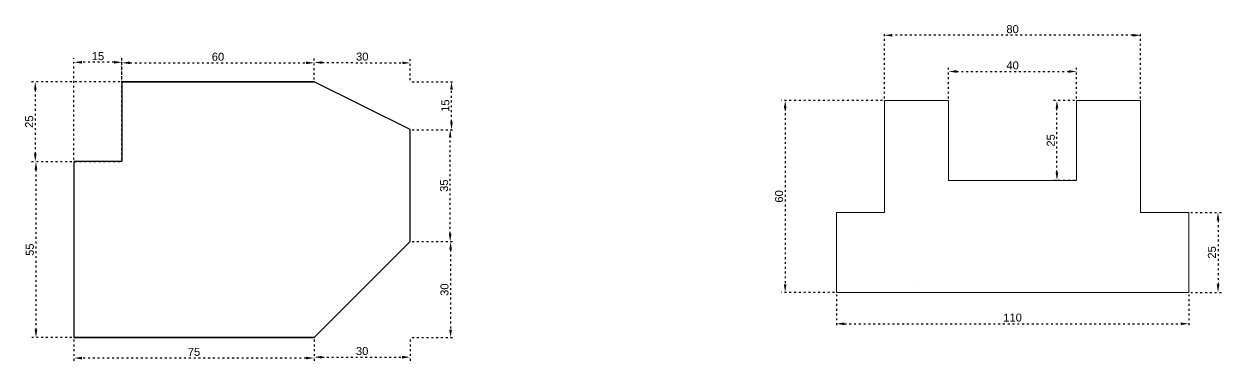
# Model space of a CAD drawing. Header units: millimetres. Extents: x 1655 to 2052, y 242 to 1814.
# Drawn here: x 1666.3 to 2040.4, y 1708.2 to 1813.9 of the extents above; entities that cross this region are included whole.
import ezdxf

# ---------------------------------------------------------------- set-up
doc = ezdxf.new("R2010")
doc.units = ezdxf.units.MM
doc.header["$LTSCALE"] = 0.0005
doc.linetypes.add('ACAD_ISO03W100', pattern=[30, 12, -18])
doc.styles.get("Standard").update_dxf_attribs({"font": 'arial.ttf'})
doc.dimstyles.new('ISO-25', dxfattribs={"dimtxt": 2.5, "dimasz": 2.5, "dimexe": 1.25, "dimexo": 0.625, "dimtad": 1, "dimtxsty": 'Standard', "dimcen": 2.5, "dimadec": 0, "dimazin": 0, "dimtfac": 1, "dimtmove": 0, "dimatfit": 3, "dimfxl": 1, "dimarcsym": 0})

# ---------------------------------------------------------------- blocks, each defined once
blk = doc.blocks.new('*D10')
at = {"layer": 'Defpoints', "color": 0, "linetype": 'ACAD_ISO03W100', "lineweight": -2, "ltscale": 100, "transparency": 16777216}
for p, q in [((1681.24, 1770.86), (1668.76, 1770.86)), ((1670.01, 1768.36), (1670.01, 1718.36)), ((1681.24, 1715.86), (1668.76, 1715.86))]:
    blk.add_line(p, q, dxfattribs=at)
at = {"layer": 'Defpoints', "color": 0, "linetype": 'ACAD_ISO03W100', "lineweight": 20, "ltscale": 100, "transparency": 16777216}
for p in [(1681.87, 1770.86), (1670.01, 1715.86), (1681.87, 1715.86)]:
    blk.add_point(p, dxfattribs=at)
for points in [[(1669.59, 1768.36), (1670.43, 1768.36), (1670.01, 1770.86)], [(1669.59, 1718.36), (1670.43, 1718.36), (1670.01, 1715.86)]]:
    blk.add_solid(points, dxfattribs=at)
at = {"layer": 'Defpoints', "color": 0, "linetype": 'ACAD_ISO03W100', "lineweight": 20, "ltscale": 100, "transparency": 16777216, "insert": (1668.11, 1743.36), "char_height": 2.5, "attachment_point": 5, "rotation": 90}
blk.add_mtext('55', dxfattribs=at)
blk = doc.blocks.new('*D11')
at = {"layer": 'Defpoints', "color": 0, "linetype": 'ACAD_ISO03W100', "lineweight": -2, "ltscale": 100, "transparency": 16777216}
for p, q in [((1681.87, 1771.49), (1681.87, 1803.17)), ((1694.37, 1801.92), (1684.37, 1801.92)), ((1696.87, 1771.49), (1696.87, 1803.17))]:
    blk.add_line(p, q, dxfattribs=at)
at = {"layer": 'Defpoints', "color": 0, "linetype": 'ACAD_ISO03W100', "lineweight": 20, "ltscale": 100, "transparency": 16777216}
for p in [(1681.87, 1801.92), (1681.87, 1770.86), (1696.87, 1770.86)]:
    blk.add_point(p, dxfattribs=at)
for points in [[(1684.37, 1802.34), (1684.37, 1801.51), (1681.87, 1801.92)], [(1694.37, 1802.34), (1694.37, 1801.51), (1696.87, 1801.92)]]:
    blk.add_solid(points, dxfattribs=at)
at = {"layer": 'Defpoints', "color": 0, "linetype": 'ACAD_ISO03W100', "lineweight": 20, "ltscale": 100, "transparency": 16777216, "insert": (1689.37, 1803.82), "char_height": 2.5, "attachment_point": 5}
blk.add_mtext('15', dxfattribs=at)
blk = doc.blocks.new('*D12')
at = {"layer": 'Defpoints', "color": 0, "linetype": 'ACAD_ISO03W100', "lineweight": -2, "ltscale": 100, "transparency": 16777216}
for p, q in [((1696.87, 1796.49), (1696.87, 1802.99)), ((1699.37, 1801.74), (1754.37, 1801.74)), ((1756.87, 1796.49), (1756.87, 1802.99))]:
    blk.add_line(p, q, dxfattribs=at)
at = {"layer": 'Defpoints', "color": 0, "linetype": 'ACAD_ISO03W100', "lineweight": 20, "ltscale": 100, "transparency": 16777216}
for p in [(1756.87, 1801.74), (1696.87, 1795.86), (1756.87, 1795.86)]:
    blk.add_point(p, dxfattribs=at)
for points in [[(1699.37, 1802.16), (1699.37, 1801.33), (1696.87, 1801.74)], [(1754.37, 1802.16), (1754.37, 1801.33), (1756.87, 1801.74)]]:
    blk.add_solid(points, dxfattribs=at)
at = {"layer": 'Defpoints', "color": 0, "linetype": 'ACAD_ISO03W100', "lineweight": 20, "ltscale": 100, "transparency": 16777216, "insert": (1726.87, 1803.64), "char_height": 2.5, "attachment_point": 5}
blk.add_mtext('60', dxfattribs=at)
blk = doc.blocks.new('*D13')
at = {"layer": 'Defpoints', "color": 0, "linetype": 'ACAD_ISO03W100', "lineweight": -2, "ltscale": 100, "transparency": 16777216}
for p, q in [((1787.49, 1780.86), (1800.62, 1780.86)), ((1799.37, 1748.36), (1799.37, 1778.36)), ((1787.49, 1745.86), (1800.62, 1745.86))]:
    blk.add_line(p, q, dxfattribs=at)
at = {"layer": 'Defpoints', "color": 0, "linetype": 'ACAD_ISO03W100', "lineweight": 20, "ltscale": 100, "transparency": 16777216}
for p in [(1786.87, 1780.86), (1799.37, 1780.86), (1786.87, 1745.86)]:
    blk.add_point(p, dxfattribs=at)
for points in [[(1798.95, 1778.36), (1799.78, 1778.36), (1799.37, 1780.86)], [(1798.95, 1748.36), (1799.78, 1748.36), (1799.37, 1745.86)]]:
    blk.add_solid(points, dxfattribs=at)
at = {"layer": 'Defpoints', "color": 0, "linetype": 'ACAD_ISO03W100', "lineweight": 20, "ltscale": 100, "transparency": 16777216, "insert": (1797.46, 1763.36), "char_height": 2.5, "attachment_point": 5, "rotation": 90}
blk.add_mtext('35', dxfattribs=at)
blk = doc.blocks.new('*D14')
at = {"layer": 'Defpoints', "color": 0, "linetype": 'ACAD_ISO03W100', "lineweight": -2, "ltscale": 100, "transparency": 16777216}
for p, q in [((1787.49, 1795.86), (1801.03, 1795.86)), ((1799.78, 1783.36), (1799.78, 1793.36)), ((1787.49, 1780.86), (1801.03, 1780.86))]:
    blk.add_line(p, q, dxfattribs=at)
at = {"layer": 'Defpoints', "color": 0, "linetype": 'ACAD_ISO03W100', "lineweight": 20, "ltscale": 100, "transparency": 16777216}
for p in [(1786.87, 1795.86), (1799.78, 1795.86), (1786.87, 1780.86)]:
    blk.add_point(p, dxfattribs=at)
for points in [[(1799.37, 1793.36), (1800.2, 1793.36), (1799.78, 1795.86)], [(1799.37, 1783.36), (1800.2, 1783.36), (1799.78, 1780.86)]]:
    blk.add_solid(points, dxfattribs=at)
at = {"layer": 'Defpoints', "color": 0, "linetype": 'ACAD_ISO03W100', "lineweight": 20, "ltscale": 100, "transparency": 16777216, "insert": (1797.88, 1788.36), "char_height": 2.5, "attachment_point": 5, "rotation": 90}
blk.add_mtext('15', dxfattribs=at)
blk = doc.blocks.new('*D15')
at = {"layer": 'Defpoints', "color": 0, "linetype": 'ACAD_ISO03W100', "lineweight": -2, "ltscale": 100, "transparency": 16777216}
for p, q in [((1756.87, 1796.49), (1756.9, 1803.11)), ((1759.4, 1801.85), (1784.4, 1801.73)), ((1786.87, 1796.34), (1786.9, 1802.97))]:
    blk.add_line(p, q, dxfattribs=at)
at = {"layer": 'Defpoints', "color": 0, "linetype": 'ACAD_ISO03W100', "lineweight": 20, "ltscale": 100, "transparency": 16777216}
for p in [(1786.9, 1801.72), (1756.87, 1795.86), (1786.87, 1795.72)]:
    blk.add_point(p, dxfattribs=at)
for points in [[(1759.4, 1802.26), (1759.39, 1801.43), (1756.9, 1801.86)], [(1784.4, 1802.14), (1784.39, 1801.31), (1786.9, 1801.72)]]:
    blk.add_solid(points, dxfattribs=at)
at = {"layer": 'Defpoints', "color": 0, "linetype": 'ACAD_ISO03W100', "lineweight": 20, "ltscale": 100, "transparency": 16777216, "insert": (1771.91, 1803.69), "char_height": 2.5, "attachment_point": 5, "rotation": 359.7257}
blk.add_mtext('30', dxfattribs=at)
blk = doc.blocks.new('*D16')
at = {"layer": 'Defpoints', "color": 0, "linetype": 'ACAD_ISO03W100', "lineweight": -2, "ltscale": 100, "transparency": 16777216}
for p, q in [((1787.49, 1745.86), (1800.75, 1745.86)), ((1799.5, 1743.36), (1799.5, 1718.36)), ((1787.49, 1715.86), (1800.75, 1715.86))]:
    blk.add_line(p, q, dxfattribs=at)
at = {"layer": 'Defpoints', "color": 0, "linetype": 'ACAD_ISO03W100', "lineweight": 20, "ltscale": 100, "transparency": 16777216}
for p in [(1786.87, 1745.86), (1786.87, 1715.86), (1799.5, 1715.86)]:
    blk.add_point(p, dxfattribs=at)
for points in [[(1799.09, 1743.36), (1799.92, 1743.36), (1799.5, 1745.86)], [(1799.09, 1718.36), (1799.92, 1718.36), (1799.5, 1715.86)]]:
    blk.add_solid(points, dxfattribs=at)
at = {"layer": 'Defpoints', "color": 0, "linetype": 'ACAD_ISO03W100', "lineweight": 20, "ltscale": 100, "transparency": 16777216, "insert": (1797.6, 1730.86), "char_height": 2.5, "attachment_point": 5, "rotation": 90}
blk.add_mtext('30', dxfattribs=at)
blk = doc.blocks.new('*D17')
at = {"layer": 'Defpoints', "color": 0, "linetype": 'ACAD_ISO03W100', "lineweight": -2, "ltscale": 100, "transparency": 16777216}
for p, q in [((1756.87, 1715.24), (1756.87, 1708.51)), ((1786.87, 1715.24), (1786.87, 1708.51)), ((1759.37, 1709.76), (1784.37, 1709.76))]:
    blk.add_line(p, q, dxfattribs=at)
at = {"layer": 'Defpoints', "color": 0, "linetype": 'ACAD_ISO03W100', "lineweight": 20, "ltscale": 100, "transparency": 16777216}
for p in [(1756.87, 1715.86), (1786.87, 1715.86), (1786.87, 1709.76)]:
    blk.add_point(p, dxfattribs=at)
for points in [[(1759.37, 1710.18), (1759.37, 1709.34), (1756.87, 1709.76)], [(1784.37, 1710.18), (1784.37, 1709.34), (1786.87, 1709.76)]]:
    blk.add_solid(points, dxfattribs=at)
at = {"layer": 'Defpoints', "color": 0, "linetype": 'ACAD_ISO03W100', "lineweight": 20, "ltscale": 100, "transparency": 16777216, "insert": (1771.87, 1711.66), "char_height": 2.5, "attachment_point": 5}
blk.add_mtext('30', dxfattribs=at)
blk = doc.blocks.new('*D18')
at = {"layer": 'Defpoints', "color": 0, "linetype": 'ACAD_ISO03W100', "lineweight": -2, "ltscale": 100, "transparency": 16777216}
for p, q in [((1681.87, 1715.24), (1681.87, 1708.23)), ((1756.87, 1715.24), (1756.87, 1708.23)), ((1754.37, 1709.48), (1684.37, 1709.48))]:
    blk.add_line(p, q, dxfattribs=at)
at = {"layer": 'Defpoints', "color": 0, "linetype": 'ACAD_ISO03W100', "lineweight": 20, "ltscale": 100, "transparency": 16777216}
for p in [(1681.87, 1715.86), (1756.87, 1715.86), (1681.87, 1709.48)]:
    blk.add_point(p, dxfattribs=at)
for points in [[(1684.37, 1709.9), (1684.37, 1709.06), (1681.87, 1709.48)], [(1754.37, 1709.9), (1754.37, 1709.06), (1756.87, 1709.48)]]:
    blk.add_solid(points, dxfattribs=at)
at = {"layer": 'Defpoints', "color": 0, "linetype": 'ACAD_ISO03W100', "lineweight": 20, "ltscale": 100, "transparency": 16777216, "insert": (1719.37, 1711.38), "char_height": 2.5, "attachment_point": 5}
blk.add_mtext('75', dxfattribs=at)
blk = doc.blocks.new('*D19')
at = {"layer": 'Defpoints', "color": 0, "linetype": 'ACAD_ISO03W100', "lineweight": -2, "ltscale": 100, "transparency": 16777216}
for p, q in [((1696.24, 1795.86), (1668.56, 1795.86)), ((1669.81, 1793.36), (1669.81, 1773.36)), ((1696.24, 1770.86), (1668.56, 1770.86))]:
    blk.add_line(p, q, dxfattribs=at)
at = {"layer": 'Defpoints', "color": 0, "linetype": 'ACAD_ISO03W100', "lineweight": 20, "ltscale": 100, "transparency": 16777216}
for p in [(1696.87, 1795.86), (1669.81, 1770.86), (1696.87, 1770.86)]:
    blk.add_point(p, dxfattribs=at)
for points in [[(1669.4, 1793.36), (1670.23, 1793.36), (1669.81, 1795.86)], [(1669.4, 1773.36), (1670.23, 1773.36), (1669.81, 1770.86)]]:
    blk.add_solid(points, dxfattribs=at)
at = {"layer": 'Defpoints', "color": 0, "linetype": 'ACAD_ISO03W100', "lineweight": 20, "ltscale": 100, "transparency": 16777216, "insert": (1667.91, 1783.36), "char_height": 2.5, "attachment_point": 5, "rotation": 90}
blk.add_mtext('25', dxfattribs=at)
blk = doc.blocks.new('*D20')
at = {"layer": 'Defpoints', "color": 0, "linetype": 'ACAD_ISO03W100', "lineweight": -2, "ltscale": 100, "transparency": 16777216}
for p, q in [((1935, 1790.62), (1935, 1811.61)), ((2015, 1790.62), (2015, 1811.61)), ((2012.5, 1810.36), (1937.5, 1810.36))]:
    blk.add_line(p, q, dxfattribs=at)
at = {"layer": 'Defpoints', "color": 0, "linetype": 'ACAD_ISO03W100', "lineweight": 20, "ltscale": 100, "transparency": 16777216}
for p in [(1935, 1810.36), (1935, 1790), (2015, 1790)]:
    blk.add_point(p, dxfattribs=at)
for points in [[(1937.5, 1810.78), (1937.5, 1809.94), (1935, 1810.36)], [(2012.5, 1810.78), (2012.5, 1809.94), (2015, 1810.36)]]:
    blk.add_solid(points, dxfattribs=at)
at = {"layer": 'Defpoints', "color": 0, "linetype": 'ACAD_ISO03W100', "lineweight": 20, "ltscale": 100, "transparency": 16777216, "insert": (1975, 1812.26), "char_height": 2.5, "attachment_point": 5}
blk.add_mtext('80', dxfattribs=at)
blk = doc.blocks.new('*D21')
at = {"layer": 'Defpoints', "color": 0, "linetype": 'ACAD_ISO03W100', "lineweight": -2, "ltscale": 100, "transparency": 16777216}
for p, q in [((1955, 1790.62), (1955, 1800.29)), ((1995, 1790.62), (1995, 1800.29)), ((1957.5, 1799.04), (1992.5, 1799.04))]:
    blk.add_line(p, q, dxfattribs=at)
at = {"layer": 'Defpoints', "color": 0, "linetype": 'ACAD_ISO03W100', "lineweight": 20, "ltscale": 100, "transparency": 16777216}
for p in [(1995, 1799.04), (1955, 1790), (1995, 1790)]:
    blk.add_point(p, dxfattribs=at)
for points in [[(1957.5, 1799.46), (1957.5, 1798.63), (1955, 1799.04)], [(1992.5, 1799.46), (1992.5, 1798.63), (1995, 1799.04)]]:
    blk.add_solid(points, dxfattribs=at)
at = {"layer": 'Defpoints', "color": 0, "linetype": 'ACAD_ISO03W100', "lineweight": 20, "ltscale": 100, "transparency": 16777216, "insert": (1975, 1800.94), "char_height": 2.5, "attachment_point": 5}
blk.add_mtext('40', dxfattribs=at)
blk = doc.blocks.new('*D22')
at = {"layer": 'Defpoints', "color": 0, "linetype": 'ACAD_ISO03W100', "lineweight": -2, "ltscale": 100, "transparency": 16777216}
for p, q in [((1994.38, 1790), (1987.61, 1790)), ((1988.86, 1767.5), (1988.86, 1787.5)), ((1994.38, 1765), (1987.61, 1765))]:
    blk.add_line(p, q, dxfattribs=at)
at = {"layer": 'Defpoints', "color": 0, "linetype": 'ACAD_ISO03W100', "lineweight": 20, "ltscale": 100, "transparency": 16777216}
for p in [(1988.86, 1790), (1995, 1790), (1995, 1765)]:
    blk.add_point(p, dxfattribs=at)
for points in [[(1988.44, 1787.5), (1989.27, 1787.5), (1988.86, 1790)], [(1988.44, 1767.5), (1989.27, 1767.5), (1988.86, 1765)]]:
    blk.add_solid(points, dxfattribs=at)
at = {"layer": 'Defpoints', "color": 0, "linetype": 'ACAD_ISO03W100', "lineweight": 20, "ltscale": 100, "transparency": 16777216, "insert": (1986.95, 1777.5), "char_height": 2.5, "attachment_point": 5, "rotation": 90}
blk.add_mtext('25', dxfattribs=at)
blk = doc.blocks.new('*D23')
at = {"layer": 'Defpoints', "color": 0, "linetype": 'ACAD_ISO03W100', "lineweight": -2, "ltscale": 100, "transparency": 16777216}
for p, q in [((2030.63, 1755), (2040.41, 1755)), ((2039.16, 1752.5), (2039.16, 1732.5)), ((2030.63, 1730), (2040.41, 1730))]:
    blk.add_line(p, q, dxfattribs=at)
at = {"layer": 'Defpoints', "color": 0, "linetype": 'ACAD_ISO03W100', "lineweight": 20, "ltscale": 100, "transparency": 16777216}
for p in [(2030, 1755), (2030, 1730), (2039.16, 1730)]:
    blk.add_point(p, dxfattribs=at)
for points in [[(2038.75, 1752.5), (2039.58, 1752.5), (2039.16, 1755)], [(2038.75, 1732.5), (2039.58, 1732.5), (2039.16, 1730)]]:
    blk.add_solid(points, dxfattribs=at)
at = {"layer": 'Defpoints', "color": 0, "linetype": 'ACAD_ISO03W100', "lineweight": 20, "ltscale": 100, "transparency": 16777216, "insert": (2037.26, 1742.5), "char_height": 2.5, "attachment_point": 5, "rotation": 90}
blk.add_mtext('25', dxfattribs=at)
blk = doc.blocks.new('*D24')
at = {"layer": 'Defpoints', "color": 0, "linetype": 'ACAD_ISO03W100', "lineweight": -2, "ltscale": 100, "transparency": 16777216}
for p, q in [((1934.38, 1790), (1902.74, 1790)), ((1903.99, 1787.5), (1903.99, 1732.5)), ((1919.38, 1730), (1902.74, 1730))]:
    blk.add_line(p, q, dxfattribs=at)
at = {"layer": 'Defpoints', "color": 0, "linetype": 'ACAD_ISO03W100', "lineweight": 20, "ltscale": 100, "transparency": 16777216}
for p in [(1935, 1790), (1903.99, 1730), (1920, 1730)]:
    blk.add_point(p, dxfattribs=at)
for points in [[(1903.57, 1787.5), (1904.4, 1787.5), (1903.99, 1790)], [(1903.57, 1732.5), (1904.4, 1732.5), (1903.99, 1730)]]:
    blk.add_solid(points, dxfattribs=at)
at = {"layer": 'Defpoints', "color": 0, "linetype": 'ACAD_ISO03W100', "lineweight": 20, "ltscale": 100, "transparency": 16777216, "insert": (1902.09, 1760), "char_height": 2.5, "attachment_point": 5, "rotation": 90}
blk.add_mtext('60', dxfattribs=at)
blk = doc.blocks.new('*D25')
at = {"layer": 'Defpoints', "color": 0, "linetype": 'ACAD_ISO03W100', "lineweight": -2, "ltscale": 100, "transparency": 16777216}
for p, q in [((1920, 1729.38), (1920, 1718.94)), ((2030, 1729.38), (2030, 1718.94)), ((1922.5, 1720.19), (2027.5, 1720.19))]:
    blk.add_line(p, q, dxfattribs=at)
at = {"layer": 'Defpoints', "color": 0, "linetype": 'ACAD_ISO03W100', "lineweight": 20, "ltscale": 100, "transparency": 16777216}
for p in [(1920, 1730), (2030, 1730), (2030, 1720.19)]:
    blk.add_point(p, dxfattribs=at)
for points in [[(1922.5, 1720.61), (1922.5, 1719.78), (1920, 1720.19)], [(2027.5, 1720.61), (2027.5, 1719.78), (2030, 1720.19)]]:
    blk.add_solid(points, dxfattribs=at)
at = {"layer": 'Defpoints', "color": 0, "linetype": 'ACAD_ISO03W100', "lineweight": 20, "ltscale": 100, "transparency": 16777216, "insert": (1975, 1722.1), "char_height": 2.5, "attachment_point": 5}
blk.add_mtext('110', dxfattribs=at)

msp = doc.modelspace()

# ---------------------------------------------------------------- linework, layer by layer
for p, q in [((1756.867, 1795.862), (1696.867, 1795.862)), ((1696.867, 1795.862), (1696.867, 1770.862)), ((1696.867, 1795.862), (1756.867, 1795.862)), ((1786.867, 1780.862), (1756.867, 1795.862)), ((1786.867, 1745.862), (1786.867, 1780.862)), ((1696.867, 1770.862), (1681.867, 1770.862)), ((1681.867, 1770.862), (1681.867, 1715.862)), ((1756.867, 1715.862), (1786.867, 1745.862)), ((1681.867, 1715.862), (1756.867, 1715.862)), ((1756.867, 1715.862), (1681.867, 1715.862))]:
    msp.add_line(p, q)
at = {"layer": 'Defpoints', "linetype": 'ByBlock', "lineweight": 20, "ltscale": 100}
for p, q in [((1955, 1790), (1935, 1790)), ((1935, 1790), (1935, 1755)), ((1955, 1765), (1955, 1790)), ((2015, 1790), (1995, 1790)), ((1995, 1790), (1995, 1765)), ((2015, 1755), (2015, 1790)), ((1995, 1765), (1955, 1765)), ((1935, 1755), (1920, 1755)), ((1920, 1755), (1920, 1730)), ((2030, 1755), (2015, 1755)), ((2030, 1730), (2030, 1755)), ((1920, 1730), (2030, 1730))]:
    msp.add_line(p, q, dxfattribs=at)
at = {"layer": 'Defpoints', "linetype": 'ACAD_ISO03W100', "lineweight": 20, "ltscale": 100}
msp.add_line((1944.991, 1732.812), (1944.991, 1732.812), dxfattribs=at)

# ---------------------------------------------------------------- dimensions: what is measured, and where the dimension line sits
for base, p1, p2, picture, middle in [((1935, 1810.362), (2015, 1790), (1935, 1790), '*D20', (1975, 1812.263)), ((1681.867, 1801.922), (1696.867, 1770.862), (1681.867, 1770.862), '*D11', (1689.367, 1803.823)), ((1756.867, 1801.742), (1696.867, 1795.862), (1756.867, 1795.862), '*D12', (1726.867, 1803.643)), ((1995, 1799.043), (1955, 1790), (1995, 1790), '*D21', (1975, 1800.944)), ((2030, 1720.195), (1920, 1730), (2030, 1730), '*D25', (1975, 1722.096)), ((1681.867, 1709.482), (1756.867, 1715.862), (1681.867, 1715.862), '*D18', (1719.367, 1711.378)), ((1786.867, 1709.759), (1756.867, 1715.862), (1786.867, 1715.862), '*D17', (1771.867, 1711.661))]:
    dim = msp.add_linear_dim(base=base, p1=p1, p2=p2, dimstyle='ISO-25', dxfattribs=at)
    dim.commit()
    dim.dimension.update_dxf_attribs({"geometry": picture, "text_midpoint": middle})
dim = msp.add_aligned_dim(p1=(1756.867, 1795.862), p2=(1786.867, 1795.718), distance=5.997, dimstyle='ISO-25', dxfattribs=at)
dim.commit()
dim.dimension.update_dxf_attribs({"geometry": '*D15', "text_midpoint": (1771.905, 1803.689)})
for base, p1, p2, picture, middle in [((1669.813, 1770.862), (1696.867, 1795.862), (1696.867, 1770.862), '*D19', (1667.912, 1783.362)), ((1799.782, 1795.862), (1786.867, 1780.862), (1786.867, 1795.862), '*D14', (1797.88, 1788.362)), ((1903.987, 1730), (1935, 1790), (1920, 1730), '*D24', (1902.086, 1760)), ((1988.855, 1790), (1995, 1765), (1995, 1790), '*D22', (1986.954, 1777.5)), ((1799.365, 1780.862), (1786.867, 1745.862), (1786.867, 1780.862), '*D13', (1797.463, 1763.362)), ((1670.011, 1715.862), (1681.867, 1770.862), (1681.867, 1715.862), '*D10', (1668.115, 1743.362)), ((2039.162, 1730), (2030, 1755), (2030, 1730), '*D23', (2037.26, 1742.5)), ((1799.505, 1715.862), (1786.867, 1745.862), (1786.867, 1715.862), '*D16', (1797.602, 1730.862))]:
    dim = msp.add_linear_dim(base=base, p1=p1, p2=p2, angle=90, dimstyle='ISO-25', dxfattribs=at)
    dim.commit()
    dim.dimension.update_dxf_attribs({"geometry": picture, "text_midpoint": middle})

doc.saveas('drawing.dxf')
